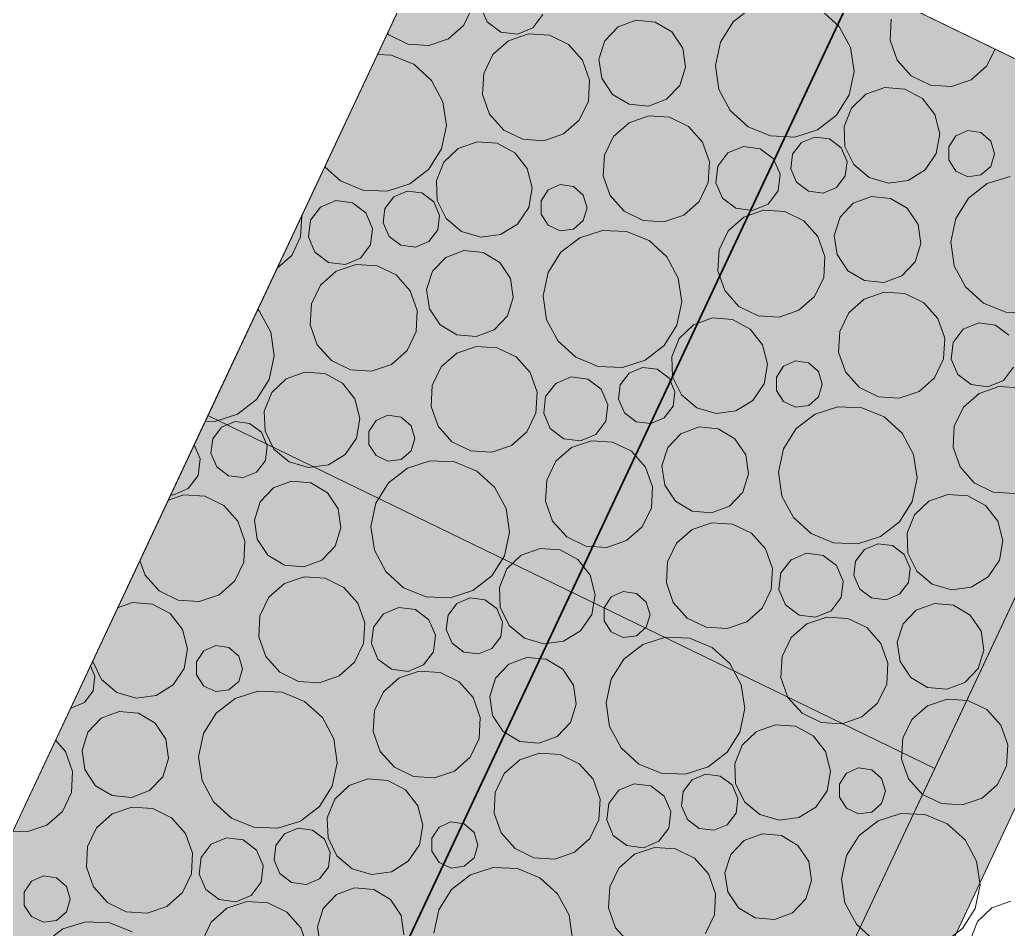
# Model space of a CAD drawing. Header units: millimetres. Extents: x 368386 to 996118, y -334862 to 250838.
# Drawn here: x 778697 to 780906, y -85583 to -83550 of the extents above; entities that cross this region are included whole.
import ezdxf

# ---------------------------------------------------------------- set-up
doc = ezdxf.new("R2010")
doc.units = ezdxf.units.MM
doc.header["$MEASUREMENT"] = 0
doc.linetypes.add('HIDDEN', pattern=[4762.5, 3175, -1587.5])
doc.layers.add('New_0', color=7, linetype='Continuous')
for name, color, linetype, lineweight in [('New_0_Pen_No__101', 252, 'Continuous', 13), ('New__ASENDIPLAAN_Pen_No__1', 7, 'Continuous', 13), ('New_ei pindi_Pen_No__7', 7, 'Continuous', 35), ('New_Shell - Roof_Pen_No__22', 8, 'Continuous', 35)]:
    doc.layers.add(name, color=color, linetype=linetype, lineweight=lineweight)
doc.layers.add('New_0_Pen_No__102', color=7, linetype='Continuous', lineweight=13, true_color=0xcccccc)

# ---------------------------------------------------------------- blocks, each defined once
blk = doc.blocks.new('*X0')
at = {"layer": 'New_0_Pen_No__102', "color": 254, "linetype": 'Continuous', "lineweight": 13, "true_color": 0xcccccc}
for p, q in [((779689.6, -83561.7), (779709.7, -83519.9)), ((779726.9, -83520.2), (779741.7, -83554.7)), ((780333.4, -83522), (780291.1, -83554.7)), ((780528.4, -83564.7), (780488.3, -83528.5)), ((779741.7, -83554.7), (779771.7, -83577.4)), ((779843.3, -83567.9), (779865.7, -83538.2)), ((780074.2, -83551), (780033.9, -83566)), ((780117.3, -83555), (780074.2, -83551)), ((780154.5, -83577.2), (780117.3, -83555)), ((780291.1, -83554.7), (780262.8, -83600)), ((780644.8, -83549), (780642.3, -83595.9)), ((779654.8, -83592.5), (779689.6, -83561.7)), ((779771.7, -83577.4), (779808.9, -83582.2)), ((779808.9, -83582.2), (779843.3, -83567.9)), ((780033.9, -83566), (780004.3, -83597.1)), ((780178.7, -83613.2), (780154.5, -83577.2)), ((780553.8, -83612.3), (780528.4, -83564.7)), ((779518.6, -83580.2), (779522, -83584)), ((779522, -83584), (779564.1, -83604.5)), ((779610.8, -83607.5), (779654.8, -83592.5)), ((779789, -83596.8), (779754, -83627.8)), ((779833.5, -83581.6), (779789, -83596.8)), ((779880.5, -83584.6), (779833.5, -83581.6)), ((779923, -83605.3), (779880.5, -83584.6)), ((780004.3, -83597.1), (779991.3, -83638)), ((780262.8, -83600), (780251.8, -83652.3)), ((780642.3, -83595.9), (780658, -83640.3)), ((779564.1, -83604.5), (779610.8, -83607.5)), ((779954.5, -83640.6), (779923, -83605.3)), ((780184.8, -83655.8), (780178.7, -83613.2)), ((780561.5, -83665.4), (780553.8, -83612.3)), ((780858.4, -83653.1), (780876.9, -83615)), ((779527.2, -83629), (779496.4, -83627.7)), ((779577.2, -83649.4), (779527.2, -83629)), ((779754, -83627.8), (779733.7, -83669.9)), ((779970.2, -83685.1), (779954.5, -83640.6)), ((779991.3, -83638), (779997.5, -83680.7)), ((780658, -83640.3), (780689.5, -83675.6)), ((779617.3, -83685.6), (779577.2, -83649.4)), ((780171.8, -83696.8), (780184.8, -83655.8)), ((780251.8, -83652.3), (780259.5, -83705.5)), ((780550.5, -83717.8), (780561.5, -83665.4)), ((780823.4, -83684.2), (780858.4, -83653.1)), ((779642.7, -83733.2), (779617.3, -83685.6)), ((779733.7, -83669.9), (779731.2, -83716.8)), ((779967.7, -83731.9), (779970.2, -83685.1)), ((779997.5, -83680.7), (780021.6, -83716.7)), ((780689.5, -83675.6), (780732, -83696.3)), ((780779, -83699.3), (780823.4, -83684.2)), ((780142.2, -83727.8), (780171.8, -83696.8)), ((780259.5, -83705.5), (780284.9, -83753)), ((780630.1, -83701.5), (780588, -83716.5)), ((780674.8, -83705), (780630.1, -83701.5)), ((780714.4, -83726.2), (780674.8, -83705)), ((780732, -83696.3), (780779, -83699.3)), ((779650.4, -83786.3), (779642.7, -83733.2)), ((779731.2, -83716.8), (779746.9, -83761.2)), ((779947.4, -83774.1), (779967.7, -83731.9)), ((780021.6, -83716.7), (780058.9, -83738.9)), ((780101.9, -83742.9), (780142.2, -83727.8)), ((780522.2, -83763.1), (780550.5, -83717.8)), ((780588, -83716.5), (780556, -83747.3)), ((780742.1, -83761.6), (780714.4, -83726.2)), ((780058.9, -83738.9), (780101.9, -83742.9)), ((780284.9, -83753), (780325, -83789.2)), ((780556, -83747.3), (780539.3, -83788.5)), ((779746.9, -83761.2), (779778.4, -83796.5)), ((779912.4, -83805.1), (779947.4, -83774.1)), ((780102.5, -83764.9), (780058.5, -83780)), ((780149.2, -83767.9), (780102.5, -83764.9)), ((780191.3, -83788.5), (780149.2, -83767.9)), ((780479.9, -83795.8), (780522.2, -83763.1)), ((780753.1, -83805), (780742.1, -83761.6)), ((779639.4, -83838.7), (779650.4, -83786.3)), ((779778.4, -83796.5), (779820.9, -83817.2)), ((780058.5, -83780), (780023.7, -83810.7)), ((780222.6, -83823.5), (780191.3, -83788.5)), ((780325, -83789.2), (780375, -83809.7)), ((780428.8, -83812), (780479.9, -83795.8)), ((780539.3, -83788.5), (780541.1, -83833.1)), ((780815.9, -83797.4), (780789.1, -83809.3)), ((780845.1, -83801.9), (780815.9, -83797.4)), ((779719, -83822.5), (779677, -83837.4)), ((779763.7, -83825.9), (779719, -83822.5)), ((779820.9, -83817.2), (779867.9, -83820.2)), ((779867.9, -83820.2), (779912.4, -83805.1)), ((780023.7, -83810.7), (780003.6, -83852.5)), ((780375, -83809.7), (780428.8, -83812)), ((780474, -83812), (780443.8, -83824.6)), ((780506.7, -83816.2), (780474, -83812)), ((780533, -83836.1), (780506.7, -83816.2)), ((780745.4, -83848.9), (780753.1, -83805)), ((780789.1, -83809.3), (780773.2, -83833.9)), ((780867.4, -83821.4), (780845.1, -83801.9)), ((780875.7, -83849.7), (780867.4, -83821.4)), ((779611.1, -83884), (779639.4, -83838.7)), ((779677, -83837.4), (779644.9, -83868.2)), ((779803.3, -83847.1), (779763.7, -83825.9)), ((780238.1, -83867.5), (780222.6, -83823.5)), ((780314.2, -83833.3), (780279.7, -83847.6)), ((780351.4, -83838.1), (780314.2, -83833.3)), ((780381.3, -83860.8), (780351.4, -83838.1)), ((780443.8, -83824.6), (780424.2, -83850.6)), ((780545.9, -83866.4), (780533, -83836.1)), ((780541.1, -83833.1), (780560.8, -83873.4)), ((780773.2, -83833.9), (780773.2, -83863.3)), ((779831, -83882.5), (779803.3, -83847.1)), ((780003.6, -83852.5), (780001.1, -83899)), ((780279.7, -83847.6), (780257.3, -83877.3)), ((780396.1, -83895.3), (780381.3, -83860.8)), ((780424.2, -83850.6), (780420.3, -83883)), ((780542, -83898.8), (780545.9, -83866.4)), ((780720.5, -83885.7), (780745.4, -83848.9)), ((780773.2, -83863.3), (780789.2, -83888.2)), ((780867.4, -83877.8), (780875.7, -83849.7)), ((779378.7, -83878.3), (779414, -83910.2)), ((779568.8, -83916.7), (779611.1, -83884)), ((779644.9, -83868.2), (779628.3, -83909.4)), ((779842, -83925.9), (779831, -83882.5)), ((780235.7, -83914), (780238.1, -83867.5)), ((780257.3, -83877.3), (780252.9, -83914.3)), ((780420.3, -83883), (780433.2, -83913.3)), ((780560.8, -83873.4), (780595.2, -83902.4)), ((780682.7, -83909.1), (780720.5, -83885.7)), ((780789.2, -83888.2), (780816, -83900.7)), ((780845.2, -83896.8), (780867.4, -83877.8)), ((779414, -83910.2), (779463.9, -83930.6)), ((779628.3, -83909.4), (779630, -83954.1)), ((780001.1, -83899), (780016.7, -83943.1)), ((780391.7, -83932.3), (780396.1, -83895.3)), ((780522.3, -83924.8), (780542, -83898.8)), ((780595.2, -83902.4), (780638.3, -83915)), ((780638.3, -83915), (780682.7, -83909.1)), ((780816, -83900.7), (780845.2, -83896.8)), ((780910.5, -83899.9), (780859.4, -83916.1)), ((779463.9, -83930.6), (779517.7, -83932.9)), ((779517.7, -83932.9), (779568.8, -83916.7)), ((779563, -83932.9), (779532.8, -83945.5)), ((779595.6, -83937.1), (779563, -83932.9)), ((779834.4, -83969.8), (779842, -83925.9)), ((779878.1, -83930.3), (779862.1, -83954.8)), ((779904.9, -83918.3), (779878.1, -83930.3)), ((779934.1, -83922.8), (779904.9, -83918.3)), ((779956.4, -83942.3), (779934.1, -83922.8)), ((780215.5, -83955.8), (780235.7, -83914)), ((780252.9, -83914.3), (780267.6, -83948.8)), ((780369.2, -83961.9), (780391.7, -83932.3)), ((780433.2, -83913.3), (780459.5, -83933.2)), ((780459.5, -83933.2), (780492.2, -83937.4)), ((780492.2, -83937.4), (780522.3, -83924.8)), ((780859.4, -83916.1), (780817.1, -83948.8)), ((779403.1, -83954.2), (779368.7, -83968.5)), ((779440.3, -83959), (779403.1, -83954.2)), ((779532.8, -83945.5), (779513.1, -83971.5)), ((779621.9, -83957), (779595.6, -83937.1)), ((779630, -83954.1), (779649.8, -83994.3)), ((779862.1, -83954.8), (779862.1, -83984.2)), ((779964.7, -83970.6), (779956.4, -83942.3)), ((780016.7, -83943.1), (780047.9, -83978)), ((780267.6, -83948.8), (780297.6, -83971.4)), ((780600.2, -83945.1), (780559.8, -83960.1)), ((780643.2, -83949.1), (780600.2, -83945.1)), ((780680.5, -83971.2), (780643.2, -83949.1)), ((780817.1, -83948.8), (780788.7, -83994)), ((779368.7, -83968.5), (779346.3, -83998.2)), ((779470.3, -83981.7), (779440.3, -83959)), ((779513.1, -83971.5), (779509.2, -84003.9)), ((779634.8, -83987.3), (779621.9, -83957)), ((779809.5, -84006.6), (779834.4, -83969.8)), ((779956.4, -83998.7), (779964.7, -83970.6)), ((780180.8, -83986.6), (780215.5, -83955.8)), ((780297.6, -83971.4), (780334.8, -83976.3)), ((780359.4, -83975.7), (780315, -83990.8)), ((780334.8, -83976.3), (780369.2, -83961.9)), ((780406.5, -83978.7), (780359.4, -83975.7)), ((780559.8, -83960.1), (780530.3, -83991.2)), ((780704.6, -84007.2), (780680.5, -83971.2)), ((779324.6, -84034.9), (779327.1, -83988.5)), ((779327.1, -83988.5), (779327, -83988.3)), ((779346.3, -83998.2), (779341.8, -84035.2)), ((779485.1, -84016.2), (779470.3, -83981.7)), ((779631, -84019.7), (779634.8, -83987.3)), ((779649.8, -83994.3), (779684.2, -84023.3)), ((779862.1, -83984.2), (779878.1, -84009.1)), ((779934.1, -84017.7), (779956.4, -83998.7)), ((780047.9, -83978), (780090.1, -83998.6)), ((780090.1, -83998.6), (780136.7, -84001.6)), ((780136.7, -84001.6), (780180.8, -83986.6)), ((780315, -83990.8), (780280, -84021.8)), ((780449, -83999.4), (780406.5, -83978.7)), ((780480.5, -84034.7), (780449, -83999.4)), ((780530.3, -83991.2), (780517.3, -84032.1)), ((780788.7, -83994), (780777.7, -84046.4)), ((779480.6, -84053.2), (779485.1, -84016.2)), ((779509.2, -84003.9), (779522.2, -84034.2)), ((779611.3, -84045.7), (779631, -84019.7)), ((779771.6, -84030), (779809.5, -84006.6)), ((779878.1, -84009.1), (779904.9, -84021.6)), ((779904.9, -84021.6), (779934.1, -84017.7)), ((779999.4, -84020.8), (779948.3, -84037)), ((780053.2, -84023.1), (779999.4, -84020.8)), ((780710.8, -84049.9), (780704.6, -84007.2)), ((779304.5, -84076.7), (779324.6, -84034.9)), ((779341.8, -84035.2), (779356.6, -84069.7)), ((779522.2, -84034.2), (779548.5, -84054.1)), ((779684.2, -84023.3), (779727.3, -84035.9)), ((779727.3, -84035.9), (779771.6, -84030)), ((779948.3, -84037), (779906, -84069.7)), ((780103.2, -84043.5), (780053.2, -84023.1)), ((780143.3, -84079.7), (780103.2, -84043.5)), ((780280, -84021.8), (780259.7, -84064)), ((780496.2, -84079.1), (780480.5, -84034.7)), ((780517.3, -84032.1), (780523.4, -84074.8)), ((779458.2, -84082.9), (779480.6, -84053.2)), ((779548.5, -84054.1), (779581.1, -84058.3)), ((779581.1, -84058.3), (779611.3, -84045.7)), ((780259.7, -84064), (780257.2, -84110.9)), ((780697.8, -84090.8), (780710.8, -84049.9)), ((780777.7, -84046.4), (780785.4, -84099.6)), ((779271.9, -84105.5), (779304.5, -84076.7)), ((779356.6, -84069.7), (779386.6, -84092.4)), ((779423.8, -84097.2), (779458.2, -84082.9)), ((779648.8, -84081), (779619.2, -84112.1)), ((779689.1, -84066), (779648.8, -84081)), ((779732.2, -84070), (779689.1, -84066)), ((779769.4, -84092.2), (779732.2, -84070)), ((779906, -84069.7), (779877.7, -84115)), ((780168.7, -84127.3), (780143.3, -84079.7)), ((780493.7, -84126), (780496.2, -84079.1)), ((780523.4, -84074.8), (780547.6, -84110.8)), ((779386.6, -84092.4), (779423.8, -84097.2)), ((779448.4, -84096.6), (779403.9, -84111.8)), ((779495.4, -84099.6), (779448.4, -84096.6)), ((779537.9, -84120.3), (779495.4, -84099.6)), ((779793.6, -84128.2), (779769.4, -84092.2)), ((780668.2, -84121.9), (780697.8, -84090.8)), ((780785.4, -84099.6), (780810.9, -84147.1)), ((779403.9, -84111.8), (779368.9, -84142.8)), ((779569.4, -84155.6), (779537.9, -84120.3)), ((779619.2, -84112.1), (779606.2, -84153)), ((779799.7, -84170.8), (779793.6, -84128.2)), ((779877.7, -84115), (779866.7, -84167.3)), ((780176.4, -84180.4), (780168.7, -84127.3)), ((780257.2, -84110.9), (780272.8, -84155.3)), ((780473.3, -84168.1), (780493.7, -84126)), ((780547.6, -84110.8), (780584.8, -84133)), ((780627.9, -84136.9), (780668.2, -84121.9)), ((779368.9, -84142.8), (779348.6, -84184.9)), ((779606.2, -84153), (779612.4, -84195.7)), ((780584.8, -84133), (780627.9, -84136.9)), ((780810.9, -84147.1), (780851, -84183.3)), ((779585.1, -84200.1), (779569.4, -84155.6)), ((779786.7, -84211.8), (779799.7, -84170.8)), ((779866.7, -84167.3), (779874.4, -84220.5)), ((780272.8, -84155.3), (780304.3, -84190.6)), ((780438.3, -84199.1), (780473.3, -84168.1)), ((780584.4, -84174.1), (780549.7, -84204.8)), ((780628.5, -84159), (780584.4, -84174.1)), ((780675.1, -84162), (780628.5, -84159)), ((780717.3, -84182.6), (780675.1, -84162)), ((779232.2, -84200.6), (779228.7, -84197.5)), ((779348.6, -84184.9), (779346.1, -84231.8)), ((779612.4, -84195.7), (779636.5, -84231.7)), ((780165.4, -84232.8), (780176.4, -84180.4)), ((780304.3, -84190.6), (780346.9, -84211.3)), ((780748.5, -84217.5), (780717.3, -84182.6)), ((780851, -84183.3), (780900.9, -84203.8)), ((779257.6, -84248.2), (779232.2, -84200.6)), ((779582.6, -84246.9), (779585.1, -84200.1)), ((779757.1, -84242.8), (779786.7, -84211.8)), ((779874.4, -84220.5), (779899.8, -84268)), ((780245, -84216.5), (780202.9, -84231.5)), ((780289.7, -84220), (780245, -84216.5)), ((780329.3, -84241.2), (780289.7, -84220)), ((780346.9, -84211.3), (780393.9, -84214.3)), ((780393.9, -84214.3), (780438.3, -84199.1)), ((780549.7, -84204.8), (780529.5, -84246.6)), ((780764.1, -84261.6), (780748.5, -84217.5)), ((780900.9, -84203.8), (780954.7, -84206)), ((779346.1, -84231.8), (779361.8, -84276.2)), ((779636.5, -84231.7), (779673.8, -84253.9)), ((780137, -84278.1), (780165.4, -84232.8)), ((780202.9, -84231.5), (780170.8, -84262.3)), ((780357, -84276.6), (780329.3, -84241.2)), ((780805.7, -84241.7), (780783.3, -84271.3)), ((780840.1, -84227.4), (780805.7, -84241.7)), ((780877.3, -84232.2), (780840.1, -84227.4)), ((780907.3, -84254.9), (780877.3, -84232.2)), ((779265.3, -84301.3), (779257.6, -84248.2)), ((779562.3, -84289.1), (779582.6, -84246.9)), ((779673.8, -84253.9), (779716.8, -84257.9)), ((779716.8, -84257.9), (779757.1, -84242.8)), ((780170.8, -84262.3), (780154.2, -84303.5)), ((780529.5, -84246.6), (780527.1, -84293.1)), ((780761.6, -84308.1), (780764.1, -84261.6)), ((779361.8, -84276.2), (779393.3, -84311.5)), ((779717.4, -84279.9), (779673.4, -84295)), ((779764.1, -84282.9), (779717.4, -84279.9)), ((779806.2, -84303.5), (779764.1, -84282.9)), ((779899.8, -84268), (779939.9, -84304.2)), ((780094.8, -84310.8), (780137, -84278.1)), ((780368, -84320), (780357, -84276.6)), ((780783.3, -84271.3), (780778.8, -84308.4)), ((779254.3, -84353.7), (779265.3, -84301.3)), ((779527.3, -84320.1), (779562.3, -84289.1)), ((779673.4, -84295), (779638.6, -84325.7)), ((779837.5, -84338.5), (779806.2, -84303.5)), ((779939.9, -84304.2), (779989.9, -84324.7)), ((780154.2, -84303.5), (780156, -84348.1)), ((780527.1, -84293.1), (780542.6, -84337.1)), ((780741.5, -84349.9), (780761.6, -84308.1)), ((780778.8, -84308.4), (780793.6, -84342.8)), ((779393.3, -84311.5), (779435.8, -84332.2)), ((779482.8, -84335.2), (779527.3, -84320.1)), ((779638.6, -84325.7), (779618.5, -84367.5)), ((779989.9, -84324.7), (780043.7, -84327)), ((780043.7, -84327), (780094.8, -84310.8)), ((780088.9, -84327), (780058.7, -84339.5)), ((780121.5, -84331.2), (780088.9, -84327)), ((780360.3, -84363.9), (780368, -84320)), ((780404, -84324.3), (780388.1, -84348.9)), ((780430.8, -84312.4), (780404, -84324.3)), ((780460, -84316.9), (780430.8, -84312.4)), ((780482.3, -84336.4), (780460, -84316.9)), ((780895.2, -84356), (780917.6, -84326.4)), ((779291.9, -84352.4), (779259.8, -84383.2)), ((779333.9, -84337.4), (779291.9, -84352.4)), ((779378.6, -84340.9), (779333.9, -84337.4)), ((779418.2, -84362.1), (779378.6, -84340.9)), ((779435.8, -84332.2), (779482.8, -84335.2)), ((779853, -84382.5), (779837.5, -84338.5)), ((779929.1, -84348.3), (779894.6, -84362.6)), ((779966.2, -84353.1), (779929.1, -84348.3)), ((779996.2, -84375.8), (779966.2, -84353.1)), ((780058.7, -84339.5), (780039.1, -84365.6)), ((780147.9, -84351.1), (780121.5, -84331.2)), ((780160.8, -84381.3), (780147.9, -84351.1)), ((780156, -84348.1), (780175.7, -84388.4)), ((780388.1, -84348.9), (780388.1, -84378.3)), ((780490.6, -84364.7), (780482.3, -84336.4)), ((780542.6, -84337.1), (780573.9, -84372.1)), ((780706.7, -84380.6), (780741.5, -84349.9)), ((780793.6, -84342.8), (780823.6, -84365.5)), ((779226, -84399), (779254.3, -84353.7)), ((779445.9, -84397.5), (779418.2, -84362.1)), ((779618.5, -84367.5), (779616, -84414)), ((779894.6, -84362.6), (779872.2, -84392.3)), ((780039.1, -84365.6), (780035.2, -84398)), ((780335.4, -84400.7), (780360.3, -84363.9)), ((780482.3, -84392.8), (780490.6, -84364.7)), ((780573.9, -84372.1), (780616, -84392.7)), ((780823.6, -84365.5), (780860.8, -84370.3)), ((780885.4, -84369.8), (780840.9, -84384.9)), ((780860.8, -84370.3), (780895.2, -84356)), ((780932.4, -84372.8), (780885.4, -84369.8)), ((779259.8, -84383.2), (779243.2, -84424.4)), ((779850.5, -84429), (779853, -84382.5)), ((779872.2, -84392.3), (779867.8, -84429.3)), ((780011, -84410.3), (779996.2, -84375.8)), ((780156.9, -84413.8), (780160.8, -84381.3)), ((780175.7, -84388.4), (780210.1, -84417.4)), ((780388.1, -84378.3), (780404.1, -84403.2)), ((780460.1, -84411.8), (780482.3, -84392.8)), ((780616, -84392.7), (780662.7, -84395.7)), ((780662.7, -84395.7), (780706.7, -84380.6)), ((780840.9, -84384.9), (780805.9, -84415.9)), ((779183.7, -84431.7), (779226, -84399)), ((779456.9, -84440.9), (779445.9, -84397.5)), ((779616, -84414), (779631.6, -84458.1)), ((780006.6, -84447.3), (780011, -84410.3)), ((780035.2, -84398), (780048.1, -84428.3)), ((780137.2, -84439.8), (780156.9, -84413.8)), ((780210.1, -84417.4), (780253.2, -84430)), ((780297.6, -84424.1), (780335.4, -84400.7)), ((780404.1, -84403.2), (780430.9, -84415.7)), ((780430.9, -84415.7), (780460.1, -84411.8)), ((780525.4, -84414.9), (780474.3, -84431.1)), ((780579.1, -84417.1), (780525.4, -84414.9)), ((780629.1, -84437.6), (780579.1, -84417.1)), ((780805.9, -84415.9), (780785.6, -84458.1)), ((779132.6, -84447.9), (779183.7, -84431.7)), ((779243.2, -84424.4), (779244.9, -84469.1)), ((779449.3, -84484.8), (779456.9, -84440.9)), ((779519.8, -84433.3), (779493, -84445.3)), ((779549, -84437.8), (779519.8, -84433.3)), ((779571.3, -84457.3), (779549, -84437.8)), ((779830.4, -84470.8), (779850.5, -84429)), ((779867.8, -84429.3), (779882.5, -84463.8)), ((780048.1, -84428.3), (780074.4, -84448.2)), ((780107.1, -84452.4), (780137.2, -84439.8)), ((780253.2, -84430), (780297.6, -84424.1)), ((780474.3, -84431.1), (780432, -84463.8)), ((780669.2, -84473.8), (780629.1, -84437.6)), ((779111.5, -84447), (779132.6, -84447.9)), ((779147.7, -84460.5), (779128, -84486.5)), ((779177.9, -84447.9), (779147.7, -84460.5)), ((779210.5, -84452.1), (779177.9, -84447.9)), ((779236.8, -84472), (779210.5, -84452.1)), ((779493, -84445.3), (779477, -84469.8)), ((779579.6, -84485.6), (779571.3, -84457.3)), ((779631.6, -84458.1), (779662.8, -84493)), ((779984.1, -84476.9), (780006.6, -84447.3)), ((780074.4, -84448.2), (780107.1, -84452.4)), ((780215.1, -84460.1), (780174.7, -84475.1)), ((780258.1, -84464.1), (780215.1, -84460.1)), ((780785.6, -84458.1), (780783.1, -84504.9)), ((779249.7, -84502.3), (779236.8, -84472)), ((779244.9, -84469.1), (779264.7, -84509.3)), ((779424.4, -84521.6), (779449.3, -84484.8)), ((779477, -84469.8), (779477, -84499.2)), ((779571.3, -84513.7), (779579.6, -84485.6)), ((779795.7, -84501.6), (779830.4, -84470.8)), ((779882.5, -84463.8), (779912.5, -84486.4)), ((779949.7, -84491.3), (779984.1, -84476.9)), ((780174.7, -84475.1), (780145.2, -84506.2)), ((780295.4, -84486.2), (780258.1, -84464.1)), ((780432, -84463.8), (780403.6, -84509)), ((780694.7, -84521.3), (780669.2, -84473.8)), ((779099.9, -84531.2), (779086.6, -84500.1)), ((779128, -84486.5), (779124.1, -84518.9)), ((779245.9, -84534.7), (779249.7, -84502.3)), ((779477, -84499.2), (779493, -84524.1)), ((779662.8, -84493), (779705, -84513.6)), ((779751.6, -84516.6), (779795.7, -84501.6)), ((779929.9, -84505.8), (779894.9, -84536.8)), ((779912.5, -84486.4), (779949.7, -84491.3)), ((779974.3, -84490.7), (779929.9, -84505.8)), ((780021.3, -84493.7), (779974.3, -84490.7)), ((780063.9, -84514.4), (780021.3, -84493.7)), ((780145.2, -84506.2), (780132.2, -84547.1)), ((780319.5, -84522.2), (780295.4, -84486.2)), ((780783.1, -84504.9), (780798.8, -84549.4)), ((779124.1, -84518.9), (779137.1, -84549.2)), ((779264.7, -84509.3), (779299.1, -84538.3)), ((779386.5, -84545), (779424.4, -84521.6)), ((779493, -84524.1), (779519.8, -84536.6)), ((779549, -84532.7), (779571.3, -84513.7)), ((779705, -84513.6), (779751.6, -84516.6)), ((780095.4, -84549.7), (780063.9, -84514.4)), ((780325.7, -84564.9), (780319.5, -84522.2)), ((780403.6, -84509), (780392.6, -84561.4)), ((780702.3, -84574.5), (780694.7, -84521.3)), ((779095.5, -84568.2), (779099.9, -84531.2)), ((779137.1, -84549.2), (779163.4, -84569.1)), ((779226.2, -84560.7), (779245.9, -84534.7)), ((779299.1, -84538.3), (779342.2, -84550.9)), ((779342.2, -84550.9), (779386.5, -84545)), ((779519.8, -84536.6), (779549, -84532.7)), ((779563.2, -84552), (779520.9, -84584.7)), ((779614.3, -84535.8), (779563.2, -84552)), ((779668.1, -84538.1), (779614.3, -84535.8)), ((779718, -84558.5), (779668.1, -84538.1)), ((779894.9, -84536.8), (779874.5, -84579)), ((780111, -84594.1), (780095.4, -84549.7)), ((780132.2, -84547.1), (780138.3, -84589.8)), ((780798.8, -84549.4), (780830.3, -84584.6)), ((779073.1, -84597.9), (779095.5, -84568.2)), ((779163.4, -84569.1), (779196, -84573.3)), ((779196, -84573.3), (779226.2, -84560.7)), ((779758.2, -84594.7), (779718, -84558.5)), ((780312.7, -84605.8), (780325.7, -84564.9)), ((780392.6, -84561.4), (780400.3, -84614.6)), ((779263.7, -84596), (779234.1, -84627.1)), ((779304, -84581), (779263.7, -84596)), ((779347.1, -84585), (779304, -84581)), ((779384.3, -84607.2), (779347.1, -84585)), ((779520.9, -84584.7), (779492.6, -84630)), ((779783.6, -84642.3), (779758.2, -84594.7)), ((779874.5, -84579), (779872, -84625.9)), ((780108.6, -84641), (780111, -84594.1)), ((780138.3, -84589.8), (780162.4, -84625.8)), ((780691.3, -84626.9), (780702.3, -84574.5)), ((780830.3, -84584.6), (780872.8, -84605.4)), ((779063.3, -84611.6), (779028.7, -84623.4)), ((779034.2, -84611.6), (779038.7, -84612.2)), ((779038.7, -84612.2), (779073.1, -84597.9)), ((779110.3, -84614.6), (779063.3, -84611.6)), ((779152.8, -84635.3), (779110.3, -84614.6)), ((779408.4, -84643.2), (779384.3, -84607.2)), ((780283.1, -84636.9), (780312.7, -84605.8)), ((780400.3, -84614.6), (780425.8, -84662.1)), ((780770.9, -84610.6), (780728.9, -84625.6)), ((780815.6, -84614.1), (780770.9, -84610.6)), ((780855.2, -84635.3), (780815.6, -84614.1)), ((780872.8, -84605.4), (780919.8, -84608.4)), ((779184.3, -84670.6), (779152.8, -84635.3)), ((779234.1, -84627.1), (779221.1, -84668)), ((779492.6, -84630), (779481.6, -84682.3)), ((779872, -84625.9), (779887.7, -84670.3)), ((780162.4, -84625.8), (780199.7, -84648)), ((780242.8, -84651.9), (780283.1, -84636.9)), ((780663, -84672.1), (780691.3, -84626.9)), ((780728.9, -84625.6), (780696.8, -84656.3)), ((780882.9, -84670.7), (780855.2, -84635.3)), ((779414.6, -84685.8), (779408.4, -84643.2)), ((779791.3, -84695.4), (779783.6, -84642.3)), ((780088.2, -84683.1), (780108.6, -84641)), ((780199.7, -84648), (780242.8, -84651.9)), ((780425.8, -84662.1), (780465.9, -84698.3)), ((780696.8, -84656.3), (780680.2, -84697.6)), ((779200, -84715.1), (779184.3, -84670.6)), ((779221.1, -84668), (779227.3, -84710.7)), ((779481.6, -84682.3), (779489.3, -84735.5)), ((779887.7, -84670.3), (779919.2, -84705.6)), ((780053.2, -84714.1), (780088.2, -84683.1)), ((780243.4, -84674), (780199.3, -84689)), ((780290, -84677), (780243.4, -84674)), ((780332.2, -84697.6), (780290, -84677)), ((780620.7, -84704.8), (780663, -84672.1)), ((780893.9, -84714.1), (780882.9, -84670.7)), ((779401.6, -84726.8), (779414.6, -84685.8)), ((779780.3, -84747.8), (779791.3, -84695.4)), ((779919.2, -84705.6), (779961.7, -84726.3)), ((780199.3, -84689), (780164.6, -84719.8)), ((780363.4, -84732.5), (780332.2, -84697.6)), ((780465.9, -84698.3), (780515.8, -84718.8)), ((780569.6, -84721), (780620.7, -84704.8)), ((780680.2, -84697.6), (780681.9, -84742.2)), ((779197.5, -84761.9), (779200, -84715.1)), ((779227.3, -84710.7), (779251.4, -84746.7)), ((779372, -84757.8), (779401.6, -84726.8)), ((779961.7, -84726.3), (780008.8, -84729.3)), ((780008.8, -84729.3), (780053.2, -84714.1)), ((780164.6, -84719.8), (780144.4, -84761.6)), ((780515.8, -84718.8), (780569.6, -84721)), ((780614.9, -84721.1), (780584.7, -84733.6)), ((780647.5, -84725.3), (780614.9, -84721.1)), ((780673.8, -84745.2), (780647.5, -84725.3)), ((780886.3, -84758), (780893.9, -84714.1)), ((779251.4, -84746.7), (779288.7, -84768.9)), ((779489.3, -84735.5), (779514.7, -84783)), ((779751.9, -84793.1), (779780.3, -84747.8)), ((779817.8, -84746.5), (779785.7, -84777.2)), ((779859.9, -84731.5), (779817.8, -84746.5)), ((779904.5, -84735), (779859.9, -84731.5)), ((779944.2, -84756.2), (779904.5, -84735)), ((780379, -84776.6), (780363.4, -84732.5)), ((780455, -84742.4), (780420.6, -84756.7)), ((780492.2, -84747.2), (780455, -84742.4)), ((780522.2, -84769.9), (780492.2, -84747.2)), ((780584.7, -84733.6), (780565, -84759.6)), ((780686.7, -84775.4), (780673.8, -84745.2)), ((780681.9, -84742.2), (780701.7, -84782.5)), ((778965.2, -84758.6), (778976.7, -84791.2)), ((779177.2, -84804.1), (779197.5, -84761.9)), ((779288.7, -84768.9), (779331.7, -84772.9)), ((779331.7, -84772.9), (779372, -84757.8)), ((779971.9, -84791.6), (779944.2, -84756.2)), ((780144.4, -84761.6), (780142, -84808.1)), ((780420.6, -84756.7), (780398.2, -84786.3)), ((780537, -84804.3), (780522.2, -84769.9)), ((780565, -84759.6), (780561.1, -84792.1)), ((780861.4, -84794.8), (780886.3, -84758)), ((778976.7, -84791.2), (779008.2, -84826.5)), ((779332.3, -84794.9), (779288.3, -84810)), ((779379, -84797.9), (779332.3, -84794.9)), ((779514.7, -84783), (779554.8, -84819.2)), ((779709.7, -84825.8), (779751.9, -84793.1)), ((779785.7, -84777.2), (779769.1, -84818.5)), ((779982.9, -84835), (779971.9, -84791.6)), ((780376.5, -84823.1), (780379, -84776.6)), ((780398.2, -84786.3), (780393.7, -84823.4)), ((780561.1, -84792.1), (780574.1, -84822.3)), ((780682.9, -84807.9), (780686.7, -84775.4)), ((780701.7, -84782.5), (780736.1, -84811.4)), ((780823.5, -84818.2), (780861.4, -84794.8)), ((779142.2, -84835.1), (779177.2, -84804.1)), ((779288.3, -84810), (779253.5, -84840.7)), ((779421.1, -84818.5), (779379, -84797.9)), ((780142, -84808.1), (780157.5, -84852.1)), ((780532.5, -84841.4), (780537, -84804.3)), ((780663.2, -84833.9), (780682.9, -84807.9)), ((780736.1, -84811.4), (780779.2, -84824.1)), ((779008.2, -84826.5), (779050.7, -84847.2)), ((779097.7, -84850.2), (779142.2, -84835.1)), ((779452.4, -84853.5), (779421.1, -84818.5)), ((779554.8, -84819.2), (779604.8, -84839.7)), ((779658.6, -84842), (779709.7, -84825.8)), ((779769.1, -84818.5), (779770.8, -84863.1)), ((779975.2, -84878.9), (779982.9, -84835)), ((780045.7, -84827.4), (780018.9, -84839.3)), ((780074.9, -84831.9), (780045.7, -84827.4)), ((780097.2, -84851.4), (780074.9, -84831.9)), ((780356.4, -84864.9), (780376.5, -84823.1)), ((780393.7, -84823.4), (780408.5, -84857.8)), ((780574.1, -84822.3), (780600.4, -84842.2)), ((780633, -84846.5), (780663.2, -84833.9)), ((780779.2, -84824.1), (780823.5, -84818.2)), ((778948.8, -84852.4), (778915.5, -84864.3)), ((778993.5, -84855.9), (778948.8, -84852.4)), ((779033.1, -84877.1), (778993.5, -84855.9)), ((779050.7, -84847.2), (779097.7, -84850.2)), ((779253.5, -84840.7), (779233.4, -84882.5)), ((779467.9, -84897.5), (779452.4, -84853.5)), ((779604.8, -84839.7), (779658.6, -84842)), ((779673.6, -84854.5), (779654, -84880.5)), ((779703.8, -84842), (779673.6, -84854.5)), ((779736.4, -84846.2), (779703.8, -84842)), ((779762.7, -84866.1), (779736.4, -84846.2)), ((780018.9, -84839.3), (780003, -84863.9)), ((780105.5, -84879.7), (780097.2, -84851.4)), ((780157.5, -84852.1), (780188.8, -84887.1)), ((780408.5, -84857.8), (780438.5, -84880.5)), ((780510.1, -84871), (780532.5, -84841.4)), ((780600.4, -84842.2), (780633, -84846.5)), ((780741, -84854.2), (780700.7, -84869.2)), ((780784.1, -84858.1), (780741, -84854.2)), ((780821.3, -84880.3), (780784.1, -84858.1)), ((779060.8, -84912.5), (779033.1, -84877.1)), ((779233.4, -84882.5), (779230.9, -84929)), ((779509.5, -84877.6), (779487.1, -84907.3)), ((779544, -84863.3), (779509.5, -84877.6)), ((779581.1, -84868.1), (779544, -84863.3)), ((779611.1, -84890.8), (779581.1, -84868.1)), ((779654, -84880.5), (779650.1, -84913)), ((779775.7, -84896.3), (779762.7, -84866.1)), ((779770.8, -84863.1), (779790.6, -84903.4)), ((779950.3, -84915.7), (779975.2, -84878.9)), ((780003, -84863.9), (780003, -84893.3)), ((780097.2, -84907.8), (780105.5, -84879.7)), ((780321.6, -84895.6), (780356.4, -84864.9)), ((780438.5, -84880.5), (780475.7, -84885.3)), ((780475.7, -84885.3), (780510.1, -84871)), ((780700.7, -84869.2), (780671.1, -84900.2)), ((780845.5, -84916.3), (780821.3, -84880.3)), ((779465.4, -84944), (779467.9, -84897.5)), ((779625.9, -84925.3), (779611.1, -84890.8)), ((779771.8, -84928.8), (779775.7, -84896.3)), ((779790.6, -84903.4), (779825, -84932.4)), ((780003, -84893.3), (780018.9, -84918.2)), ((780188.8, -84887.1), (780230.9, -84907.7)), ((780277.6, -84910.7), (780321.6, -84895.6)), ((780455.8, -84899.9), (780420.8, -84930.9)), ((780500.3, -84884.8), (780455.8, -84899.9)), ((780547.3, -84887.8), (780500.3, -84884.8)), ((780589.8, -84908.5), (780547.3, -84887.8)), ((780671.1, -84900.2), (780658.1, -84941.2)), ((779071.8, -84955.9), (779060.8, -84912.5)), ((779487.1, -84907.3), (779482.7, -84944.3)), ((779621.5, -84962.3), (779625.9, -84925.3)), ((779650.1, -84913), (779663, -84943.3)), ((779912.4, -84939.1), (779950.3, -84915.7)), ((780018.9, -84918.2), (780045.8, -84930.7)), ((780045.8, -84930.7), (780075, -84926.8)), ((780075, -84926.8), (780097.2, -84907.8)), ((780230.9, -84907.7), (780277.6, -84910.7)), ((780621.3, -84943.8), (780589.8, -84908.5)), ((780851.6, -84959), (780845.5, -84916.3)), ((779134.7, -84948.3), (779107.9, -84960.3)), ((779163.9, -84952.8), (779134.7, -84948.3)), ((779230.9, -84929), (779246.5, -84973.1)), ((779445.3, -84985.8), (779465.4, -84944)), ((779482.7, -84944.3), (779497.4, -84978.8)), ((779663, -84943.3), (779689.3, -84963.2)), ((779752.1, -84954.8), (779771.8, -84928.8)), ((779825, -84932.4), (779868.1, -84945)), ((779868.1, -84945), (779912.4, -84939.1)), ((780089.2, -84946.1), (780046.9, -84978.8)), ((780140.3, -84929.9), (780089.2, -84946.1)), ((780194, -84932.1), (780140.3, -84929.9)), ((780244, -84952.6), (780194, -84932.1)), ((780420.8, -84930.9), (780400.5, -84973.1)), ((780637, -84988.2), (780621.3, -84943.8)), ((780658.1, -84941.2), (780664.3, -84983.9)), ((779064.2, -84999.8), (779071.8, -84955.9)), ((779107.9, -84960.3), (779091.9, -84984.8)), ((779186.1, -84972.3), (779163.9, -84952.8)), ((779599, -84991.9), (779621.5, -84962.3)), ((779689.3, -84963.2), (779721.9, -84967.4)), ((779721.9, -84967.4), (779752.1, -84954.8)), ((780284.1, -84988.8), (780244, -84952.6)), ((780838.6, -84999.9), (780851.6, -84959)), ((778859.8, -84983.1), (778859.8, -84984.1)), ((778859.8, -84984.1), (778879.6, -85024.3)), ((779091.9, -84984.8), (779091.9, -85014.2)), ((779194.5, -85000.6), (779186.1, -84972.3)), ((779246.5, -84973.1), (779277.7, -85008)), ((779410.6, -85016.5), (779445.3, -84985.8)), ((779497.4, -84978.8), (779527.4, -85001.4)), ((779564.6, -85006.3), (779599, -84991.9)), ((779789.6, -84990.1), (779760.1, -85021.2)), ((779830, -84975.1), (779789.6, -84990.1)), ((779873, -84979), (779830, -84975.1)), ((779910.3, -85001.2), (779873, -84979)), ((780046.9, -84978.8), (780018.5, -85024)), ((780309.5, -85036.3), (780284.1, -84988.8)), ((780400.5, -84973.1), (780398, -85019.9)), ((780634.5, -85035.1), (780637, -84988.2)), ((780664.3, -84983.9), (780688.4, -85019.9)), ((778864.6, -85017.3), (778854.6, -84993.9)), ((779039.3, -85036.6), (779064.2, -84999.8)), ((779091.9, -85014.2), (779107.9, -85039.1)), ((779186.2, -85028.7), (779194.5, -85000.6)), ((779277.7, -85008), (779319.9, -85028.6)), ((779527.4, -85001.4), (779564.6, -85006.3)), ((779589.2, -85005.7), (779544.8, -85020.8)), ((779636.2, -85008.7), (779589.2, -85005.7)), ((779678.8, -85029.4), (779636.2, -85008.7)), ((779934.4, -85037.2), (779910.3, -85001.2)), ((780809, -85031), (780838.6, -84999.9)), ((778860.8, -85049.7), (778864.6, -85017.3)), ((778879.6, -85024.3), (778914, -85053.3)), ((779001.4, -85060), (779039.3, -85036.6)), ((779163.9, -85047.7), (779186.2, -85028.7)), ((779319.9, -85028.6), (779366.5, -85031.6)), ((779366.5, -85031.6), (779410.6, -85016.5)), ((779544.8, -85020.8), (779509.8, -85051.8)), ((779710.2, -85064.7), (779678.8, -85029.4)), ((779760.1, -85021.2), (779747.1, -85062.1)), ((779940.6, -85079.9), (779934.4, -85037.2)), ((780018.5, -85024), (780007.5, -85076.4)), ((780317.2, -85089.5), (780309.5, -85036.3)), ((780398, -85019.9), (780413.7, -85064.4)), ((780614.2, -85077.2), (780634.5, -85035.1)), ((780688.4, -85019.9), (780725.7, -85042)), ((780768.7, -85046), (780809, -85031)), ((778841.1, -85075.7), (778860.8, -85049.7)), ((778914, -85053.3), (778957.1, -85065.9)), ((778957.1, -85065.9), (779001.4, -85060)), ((779107.9, -85039.1), (779134.7, -85051.6)), ((779134.7, -85051.6), (779163.9, -85047.7)), ((779229.2, -85050.8), (779178.1, -85067)), ((779283, -85053.1), (779229.2, -85050.8)), ((779332.9, -85073.5), (779283, -85053.1)), ((779509.8, -85051.8), (779489.4, -85094)), ((780725.7, -85042), (780768.7, -85046)), ((778810.9, -85088.3), (778841.1, -85075.7)), ((779178.1, -85067), (779135.8, -85099.7)), ((779373.1, -85109.7), (779332.9, -85073.5)), ((779725.9, -85109.1), (779710.2, -85064.7)), ((779747.1, -85062.1), (779753.2, -85104.8)), ((779927.6, -85120.8), (779940.6, -85079.9)), ((780007.5, -85076.4), (780015.2, -85129.6)), ((780413.7, -85064.4), (780445.2, -85099.6)), ((780579.2, -85108.2), (780614.2, -85077.2)), ((780769.3, -85068.1), (780725.3, -85083.1)), ((780816, -85071.1), (780769.3, -85068.1)), ((780858.1, -85091.6), (780816, -85071.1)), ((778810.3, -85088.2), (778810.9, -85088.3)), ((778918.9, -85096), (778878.6, -85111)), ((778962, -85100), (778918.9, -85096)), ((778999.2, -85122.1), (778962, -85100)), ((779135.8, -85099.7), (779107.5, -85145)), ((779489.4, -85094), (779486.9, -85140.8)), ((780306.2, -85141.9), (780317.2, -85089.5)), ((780445.2, -85099.6), (780487.7, -85120.4)), ((780725.3, -85083.1), (780690.5, -85113.9)), ((780889.4, -85126.6), (780858.1, -85091.6)), ((778878.6, -85111), (778849, -85142.1)), ((779023.3, -85158.1), (778999.2, -85122.1)), ((779398.5, -85157.2), (779373.1, -85109.7)), ((779723.4, -85156), (779725.9, -85109.1)), ((779753.2, -85104.8), (779777.3, -85140.8)), ((779898, -85151.9), (779927.6, -85120.8)), ((780385.8, -85125.6), (780343.8, -85140.6)), ((780430.5, -85129), (780385.8, -85125.6)), ((780487.7, -85120.4), (780534.7, -85123.4)), ((780534.7, -85123.4), (780579.2, -85108.2)), ((780690.5, -85113.9), (780670.4, -85155.7)), ((778849, -85142.1), (778836, -85183)), ((779107.5, -85145), (779096.5, -85197.3)), ((779486.9, -85140.8), (779502.6, -85185.3)), ((779777.3, -85140.8), (779814.6, -85163)), ((780015.2, -85129.6), (780040.7, -85177.1)), ((780277.9, -85187.1), (780306.2, -85141.9)), ((780343.8, -85140.6), (780311.7, -85171.3)), ((780470.1, -85150.3), (780430.5, -85129)), ((780904.9, -85170.7), (780889.4, -85126.6)), ((778799.2, -85185.6), (778776.5, -85160.2)), ((779029.5, -85200.8), (779023.3, -85158.1)), ((779406.2, -85210.4), (779398.5, -85157.2)), ((779703.1, -85198.1), (779723.4, -85156)), ((779814.6, -85163), (779857.7, -85166.9)), ((779857.7, -85166.9), (779898, -85151.9)), ((780497.8, -85185.7), (780470.1, -85150.3)), ((780670.4, -85155.7), (780667.9, -85202.1)), ((778814.9, -85230), (778799.2, -85185.6)), ((778836, -85183), (778842.2, -85225.7)), ((779502.6, -85185.3), (779534.1, -85220.6)), ((779858.3, -85189), (779814.2, -85204)), ((779904.9, -85192), (779858.3, -85189)), ((779947.1, -85212.6), (779904.9, -85192)), ((780040.7, -85177.1), (780080.8, -85213.3)), ((780235.6, -85219.8), (780277.9, -85187.1)), ((780311.7, -85171.3), (780295.1, -85212.6)), ((780508.8, -85229.1), (780497.8, -85185.7)), ((780902.4, -85217.2), (780904.9, -85170.7)), ((779016.5, -85241.8), (779029.5, -85200.8)), ((779096.5, -85197.3), (779104.2, -85250.5)), ((779395.2, -85262.8), (779406.2, -85210.4)), ((779668.1, -85229.1), (779703.1, -85198.1)), ((779814.2, -85204), (779779.5, -85234.8)), ((779978.3, -85247.5), (779947.1, -85212.6)), ((780080.8, -85213.3), (780130.7, -85233.8)), ((780295.1, -85212.6), (780296.8, -85257.2)), ((780667.9, -85202.1), (780683.5, -85246.2)), ((778812.4, -85276.9), (778814.9, -85230)), ((778842.2, -85225.7), (778866.3, -85261.7)), ((779534.1, -85220.6), (779576.6, -85241.3)), ((779623.7, -85244.3), (779668.1, -85229.1)), ((779779.5, -85234.8), (779759.3, -85276.6)), ((780130.7, -85233.8), (780184.5, -85236)), ((780184.5, -85236), (780235.6, -85219.8)), ((780229.8, -85236.1), (780199.6, -85248.6)), ((780262.4, -85240.3), (780229.8, -85236.1)), ((780501.2, -85273), (780508.8, -85229.1)), ((780544.9, -85233.4), (780528.9, -85258)), ((780571.7, -85221.5), (780544.9, -85233.4)), ((780600.9, -85226), (780571.7, -85221.5)), ((780623.2, -85245.5), (780600.9, -85226)), ((780882.3, -85259), (780902.4, -85217.2)), ((778986.9, -85272.8), (779016.5, -85241.8)), ((779104.2, -85250.5), (779129.6, -85298)), ((779474.8, -85246.5), (779432.7, -85261.5)), ((779519.4, -85250), (779474.8, -85246.5)), ((779559.1, -85271.2), (779519.4, -85250)), ((779576.6, -85241.3), (779623.7, -85244.3)), ((779993.9, -85291.6), (779978.3, -85247.5)), ((780069.9, -85257.4), (780035.5, -85271.7)), ((780107.1, -85262.2), (780069.9, -85257.4)), ((780199.6, -85248.6), (780179.9, -85274.6)), ((780288.7, -85260.2), (780262.4, -85240.3)), ((780296.8, -85257.2), (780316.6, -85297.5)), ((780528.9, -85258), (780528.9, -85287.4)), ((780631.5, -85273.8), (780623.2, -85245.5)), ((780683.5, -85246.2), (780714.7, -85281.2)), ((780847.6, -85289.7), (780882.3, -85259)), ((778792.1, -85319.1), (778812.4, -85276.9)), ((778866.3, -85261.7), (778903.6, -85283.9)), ((778946.6, -85287.8), (778986.9, -85272.8)), ((779366.8, -85308.1), (779395.2, -85262.8)), ((779432.7, -85261.5), (779400.6, -85292.2)), ((779586.8, -85306.6), (779559.1, -85271.2)), ((779759.3, -85276.6), (779756.9, -85323.1)), ((780035.5, -85271.7), (780013.1, -85301.3)), ((780137.1, -85284.9), (780107.1, -85262.2)), ((780179.9, -85274.6), (780176, -85307.1)), ((780301.6, -85290.4), (780288.7, -85260.2)), ((780476.3, -85309.8), (780501.2, -85273)), ((780623.2, -85301.9), (780631.5, -85273.8)), ((778903.6, -85283.9), (778946.6, -85287.8)), ((779129.6, -85298), (779169.7, -85334.2)), ((779400.6, -85292.2), (779384, -85333.5)), ((779991.4, -85338.1), (779993.9, -85291.6)), ((780013.1, -85301.3), (780008.6, -85338.4)), ((780151.8, -85319.3), (780137.1, -85284.9)), ((780297.8, -85322.9), (780301.6, -85290.4)), ((780316.6, -85297.5), (780351, -85326.4)), ((780528.9, -85287.4), (780544.9, -85312.3)), ((780600.9, -85320.9), (780623.2, -85301.9)), ((780714.7, -85281.2), (780756.9, -85301.7)), ((780756.9, -85301.7), (780803.5, -85304.7)), ((780803.5, -85304.7), (780847.6, -85289.7)), ((778757, -85350.1), (778792.1, -85319.1)), ((778903.2, -85325), (778868.4, -85355.7)), ((778947.2, -85309.9), (778903.2, -85325)), ((778993.9, -85312.9), (778947.2, -85309.9)), ((779036, -85333.5), (778993.9, -85312.9)), ((779324.6, -85340.8), (779366.8, -85308.1)), ((779597.7, -85350), (779586.8, -85306.6)), ((779756.9, -85323.1), (779772.4, -85367.1)), ((780147.4, -85356.4), (780151.8, -85319.3)), ((780176, -85307.1), (780189, -85337.3)), ((780278.1, -85348.9), (780297.8, -85322.9)), ((780438.4, -85333.2), (780476.3, -85309.8)), ((780544.9, -85312.3), (780571.7, -85324.7)), ((780571.7, -85324.7), (780600.9, -85320.9)), ((780666.2, -85323.9), (780615.1, -85340.1)), ((780720, -85326.2), (780666.2, -85323.9)), ((779067.3, -85368.4), (779036, -85333.5)), ((779169.7, -85334.2), (779219.7, -85354.7)), ((779273.5, -85357), (779324.6, -85340.8)), ((779384, -85333.5), (779385.7, -85378.1)), ((779660.6, -85342.4), (779633.8, -85354.3)), ((779689.8, -85346.9), (779660.6, -85342.4)), ((779712.1, -85366.4), (779689.8, -85346.9)), ((779971.3, -85379.9), (779991.4, -85338.1)), ((780008.6, -85338.4), (780023.4, -85372.8)), ((780189, -85337.3), (780215.3, -85357.2)), ((780351, -85326.4), (780394.1, -85339.1)), ((780394.1, -85339.1), (780438.4, -85333.2)), ((780615.1, -85340.1), (780572.8, -85372.8)), ((780769.9, -85346.7), (780720, -85326.2)), ((780810.1, -85382.9), (780769.9, -85346.7)), ((778681.2, -85363.2), (778712.6, -85365.2)), ((778712.6, -85365.2), (778757, -85350.1)), ((778868.4, -85355.7), (778848.3, -85397.5)), ((779082.8, -85412.5), (779067.3, -85368.4)), ((779219.7, -85354.7), (779273.5, -85357)), ((779318.7, -85357), (779288.5, -85369.5)), ((779351.3, -85361.2), (779318.7, -85357)), ((779377.6, -85381.1), (779351.3, -85361.2)), ((779590.1, -85393.9), (779597.7, -85350)), ((779633.8, -85354.3), (779617.9, -85378.9)), ((779720.4, -85394.7), (779712.1, -85366.4)), ((779772.4, -85367.1), (779803.7, -85402.1)), ((780125, -85386), (780147.4, -85356.4)), ((780215.3, -85357.2), (780247.9, -85361.5)), ((780247.9, -85361.5), (780278.1, -85348.9)), ((780355.9, -85369.2), (780315.6, -85384.2)), ((780399, -85373.1), (780355.9, -85369.2)), ((779158.8, -85378.3), (779124.4, -85392.6)), ((779196, -85383.1), (779158.8, -85378.3)), ((779226, -85405.8), (779196, -85383.1)), ((779288.5, -85369.5), (779268.9, -85395.5)), ((779390.6, -85411.3), (779377.6, -85381.1)), ((779385.7, -85378.1), (779405.5, -85418.4)), ((779617.9, -85378.9), (779617.9, -85408.3)), ((779936.5, -85410.6), (779971.3, -85379.9)), ((780023.4, -85372.8), (780053.4, -85395.5)), ((780090.6, -85400.3), (780125, -85386)), ((780315.6, -85384.2), (780286, -85415.2)), ((780436.2, -85395.3), (780399, -85373.1)), ((780572.8, -85372.8), (780544.5, -85418.1)), ((780835.5, -85430.4), (780810.1, -85382.9)), ((778848.3, -85397.5), (778845.8, -85444)), ((779080.3, -85459), (779082.8, -85412.5)), ((779124.4, -85392.6), (779102, -85422.3)), ((779240.8, -85440.3), (779226, -85405.8)), ((779268.9, -85395.5), (779265, -85428)), ((779386.7, -85443.8), (779390.6, -85411.3)), ((779565.2, -85430.7), (779590.1, -85393.9)), ((779617.9, -85408.3), (779633.8, -85433.2)), ((779712.1, -85422.8), (779720.4, -85394.7)), ((779803.7, -85402.1), (779845.8, -85422.7)), ((779892.5, -85425.7), (779936.5, -85410.6)), ((780053.4, -85395.5), (780090.6, -85400.3)), ((780115.2, -85399.8), (780070.7, -85414.9)), ((780162.2, -85402.8), (780115.2, -85399.8)), ((780204.7, -85423.5), (780162.2, -85402.8)), ((780460.3, -85431.3), (780436.2, -85395.3)), ((779102, -85422.3), (779097.6, -85459.3)), ((779265, -85428), (779277.9, -85458.3)), ((779405.5, -85418.4), (779439.9, -85447.3)), ((779527.3, -85454.1), (779565.2, -85430.7)), ((779633.8, -85433.2), (779660.7, -85445.7)), ((779689.9, -85441.8), (779712.1, -85422.8)), ((779845.8, -85422.7), (779892.5, -85425.7)), ((780070.7, -85414.9), (780035.7, -85445.9)), ((780236.2, -85458.8), (780204.7, -85423.5)), ((780286, -85415.2), (780273, -85456.2)), ((780466.5, -85474), (780460.3, -85431.3)), ((780544.5, -85418.1), (780533.5, -85470.5)), ((780843.2, -85483.6), (780835.5, -85430.4)), ((778845.8, -85444), (778861.4, -85488.1)), ((779236.4, -85477.3), (779240.8, -85440.3)), ((779367, -85469.8), (779386.7, -85443.8)), ((779439.9, -85447.3), (779483, -85460)), ((779483, -85460), (779527.3, -85454.1)), ((779660.7, -85445.7), (779689.9, -85441.8)), ((779755.2, -85444.9), (779704, -85461.1)), ((779808.9, -85447.1), (779755.2, -85444.9)), ((779858.9, -85467.6), (779808.9, -85447.1)), ((780035.7, -85445.9), (780015.4, -85488.1)), ((780273, -85456.2), (780279.2, -85498.9)), ((778722.7, -85475.3), (778706.8, -85499.8)), ((778749.6, -85463.3), (778722.7, -85475.3)), ((778778.7, -85467.8), (778749.6, -85463.3)), ((778801, -85487.3), (778778.7, -85467.8)), ((779060.2, -85500.8), (779080.3, -85459)), ((779097.6, -85459.3), (779112.3, -85493.7)), ((779213.9, -85506.9), (779236.4, -85477.3)), ((779277.9, -85458.3), (779304.2, -85478.2)), ((779304.2, -85478.2), (779336.8, -85482.4)), ((779336.8, -85482.4), (779367, -85469.8)), ((779704, -85461.1), (779661.8, -85493.8)), ((779899, -85503.8), (779858.9, -85467.6)), ((780251.9, -85503.2), (780236.2, -85458.8)), ((780453.5, -85514.9), (780466.5, -85474)), ((780533.5, -85470.5), (780541.2, -85523.7)), ((778706.8, -85499.8), (778706.8, -85529.2)), ((778809.4, -85515.6), (778801, -85487.3)), ((778861.4, -85488.1), (778892.6, -85523)), ((779025.5, -85531.5), (779060.2, -85500.8)), ((779112.3, -85493.7), (779142.3, -85516.4)), ((779444.8, -85490.1), (779404.5, -85505.1)), ((779487.9, -85494), (779444.8, -85490.1)), ((779525.2, -85516.2), (779487.9, -85494)), ((779661.8, -85493.8), (779633.4, -85539)), ((780015.4, -85488.1), (780012.9, -85534.9)), ((780279.2, -85498.9), (780303.3, -85534.9)), ((780832.2, -85535.9), (780843.2, -85483.6)), ((778801.1, -85543.7), (778809.4, -85515.6)), ((778892.6, -85523), (778934.8, -85543.6)), ((779142.3, -85516.4), (779179.5, -85521.3)), ((779204.1, -85520.7), (779159.7, -85535.8)), ((779179.5, -85521.3), (779213.9, -85506.9)), ((779251.1, -85523.7), (779204.1, -85520.7)), ((779293.6, -85544.4), (779251.1, -85523.7)), ((779404.5, -85505.1), (779375, -85536.2)), ((779549.3, -85552.2), (779525.2, -85516.2)), ((779924.4, -85551.3), (779899, -85503.8)), ((780249.4, -85550.1), (780251.9, -85503.2)), ((780423.9, -85546), (780453.5, -85514.9)), ((780541.2, -85523.7), (780566.6, -85571.2)), ((780911.8, -85519.7), (780869.7, -85534.6)), ((778706.8, -85529.2), (778722.8, -85554.1)), ((778778.8, -85562.7), (778801.1, -85543.7)), ((778934.8, -85543.6), (778981.4, -85546.6)), ((778981.4, -85546.6), (779025.5, -85531.5)), ((779159.7, -85535.8), (779124.6, -85566.8)), ((779325.1, -85579.7), (779293.6, -85544.4)), ((779375, -85536.2), (779362, -85577.1)), ((779633.4, -85539), (779622.4, -85591.4)), ((780012.9, -85534.9), (780028.6, -85579.4)), ((780303.3, -85534.9), (780340.6, -85557)), ((780383.6, -85561), (780423.9, -85546)), ((780803.8, -85581.2), (780832.2, -85535.9)), ((780869.7, -85534.6), (780837.6, -85565.4)), ((778722.8, -85554.1), (778749.6, -85566.6)), ((778749.6, -85566.6), (778778.8, -85562.7)), ((778844.1, -85565.8), (778793, -85582)), ((778897.9, -85568.1), (778844.1, -85565.8)), ((778947.8, -85588.5), (778897.9, -85568.1)), ((779124.6, -85566.8), (779104.3, -85609)), ((779555.5, -85594.9), (779549.3, -85552.2)), ((779932.1, -85604.5), (779924.4, -85551.3)), ((780229.1, -85592.2), (780249.4, -85550.1)), ((780340.6, -85557), (780383.6, -85561)), ((780837.6, -85565.4), (780821, -85606.7)), ((778793, -85582), (778750.7, -85614.7)), ((779340.8, -85624.1), (779325.1, -85579.7)), ((779362, -85577.1), (779368.1, -85619.8)), ((780028.6, -85579.4), (780060.1, -85614.6)), ((780566.6, -85571.2), (780606.7, -85607.4)), ((780761.6, -85613.9), (780803.8, -85581.2))]:
    blk.add_line(p, q, dxfattribs=at)

msp = doc.modelspace()

# ---------------------------------------------------------------- hatches: boundary and pattern name
at = {"layer": 'New_0', "linetype": 'Continuous', "lineweight": 0, "true_color": 0xffffff}
for points in [[(779757.45, -83071.82), (779117.29, -84434.74), (780741.7, -85223.61), (781381.86, -83860.7)], [(779462.79, -87946.46), (779643.81, -88031.49), (781562.89, -83945.72), (781381.86, -83860.7)], [(779117.29, -84434.74), (778477.13, -85797.65), (780101.54, -86586.53), (780741.7, -85223.61)]]:
    msp.add_hatch(color=7, dxfattribs=at).paths.add_polyline_path(points)

# ---------------------------------------------------------------- linework, layer by layer
at = {"layer": 'New_0_Pen_No__101', "color": 252, "linetype": 'Continuous', "lineweight": 13, "flags": 128}
for points in [[(780293.95, -88335.74), (782198.71, -84256.33), (779757.45, -83071.82), (777827.5, -87180.76)], [(779757.45, -83071.82), (779117.29, -84434.74), (780741.7, -85223.61), (781381.86, -83860.7)], [(779462.79, -87946.46), (779643.81, -88031.49), (781562.89, -83945.72), (781381.86, -83860.7)], [(779117.29, -84434.74), (778477.13, -85797.65), (780101.54, -86586.53), (780741.7, -85223.61)]]:
    msp.add_lwpolyline(points, close=True, dxfattribs=at)
at = {"layer": 'New__ASENDIPLAAN_Pen_No__1', "color": 7, "linetype": 'Continuous', "lineweight": 13, "flags": 128}
msp.add_lwpolyline([(778260.06, -70770.31), (781397.09, -76586.54, -0.2341366), (781489.36, -79248.56), (779757.45, -83071.82), (782198.71, -84256.33), (787697.98, -86824.31), (799002.46, -80374.72), (797801, -78012.73), (796282.18, -75026.83), (790933.61, -78078.36, -0.4178514), (785452.77, -76543.01), (782049.92, -70402.96), (781332.61, -69108.66)], format="xyb", close=True, dxfattribs=at)
at = {"layer": 'New_ei pindi_Pen_No__7', "color": 7, "linetype": 'HIDDEN', "lineweight": 35}
msp.add_circle((804441.04, -44567.67), 50000, dxfattribs=at)
at = {"layer": 'New_Shell - Roof_Pen_No__22', "color": 8, "linetype": 'Continuous', "lineweight": 35}
msp.add_line((780569.66, -83466.26), (778645.15, -87563.58), dxfattribs=at)

# ---------------------------------------------------------------- block references
at = {"layer": 'New_0', "color": 252, "linetype": 'Continuous', "lineweight": 13}
msp.add_blockref('*X0', (0, 0), dxfattribs=at)

doc.saveas('drawing.dxf')
